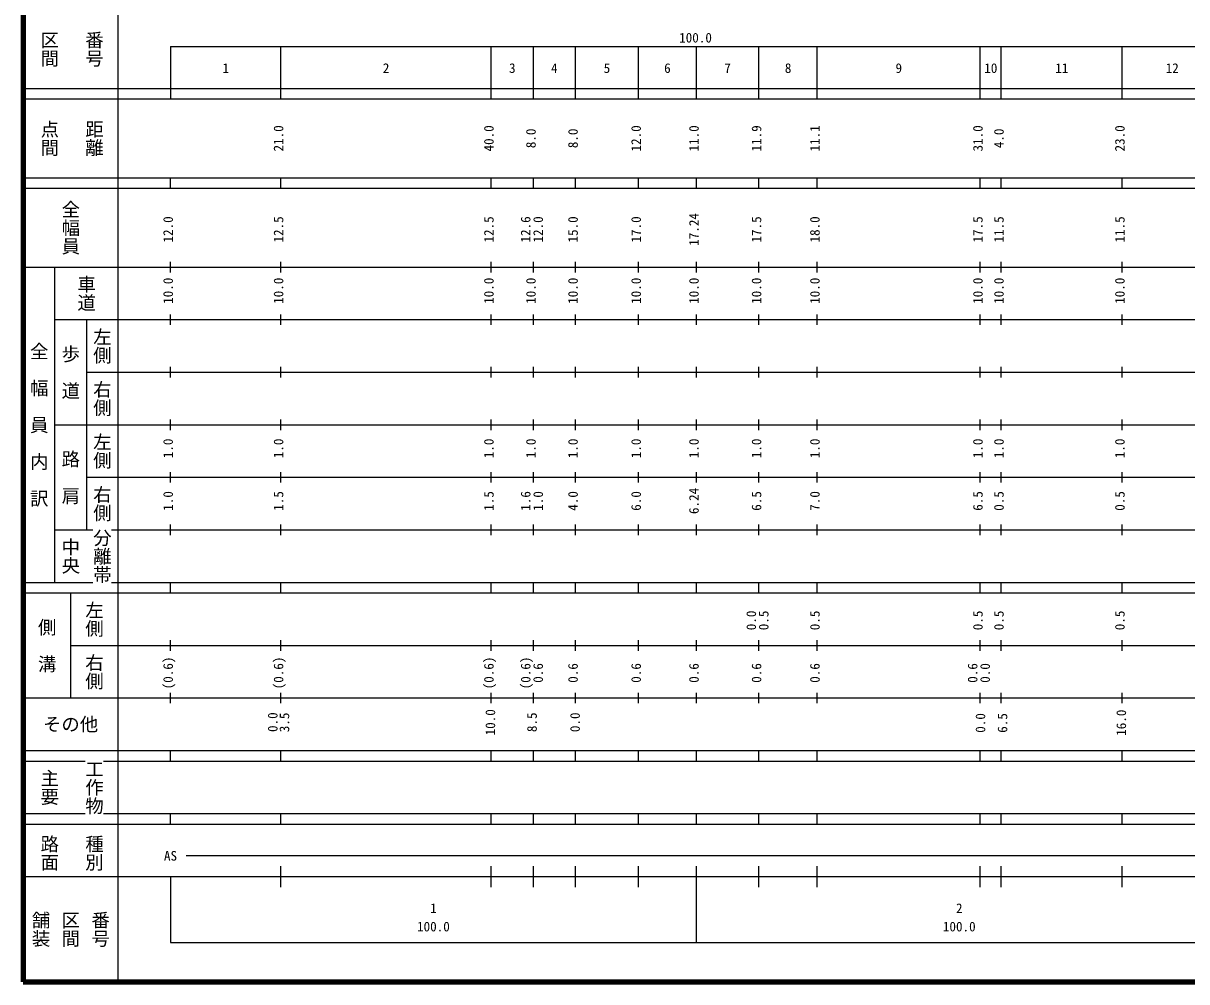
# Model space of a CAD drawing. Units: millimetres on the paper, enlarged 1000 times. Extents: x 40000 to 680000, y 20000 to 380000.
# Drawn here: x 40000 to 261258, y 20000 to 202409 of the extents above; entities that cross this region are included whole.
import ezdxf
from ezdxf.enums import TextEntityAlignment as Align

# ---------------------------------------------------------------- set-up
doc = ezdxf.new("R2010")
doc.units = ezdxf.units.MM
doc.header["$LTSCALE"] = 1000
doc.layers.add('M-TTL', color=2, linetype='Continuous', lineweight=140)
doc.layers.add('M-TTL-BAND', color=7, linetype='Continuous', lineweight=25)
doc.styles.add('@ＭＳ ゴシック', font='')
doc.styles.add('ＭＳ ゴシック', font='')
doc.styles.get('@ＭＳ ゴシック').set_extended_font_data('@MS Gothic')
doc.styles.get('ＭＳ ゴシック').set_extended_font_data('MS Gothic')

msp = doc.modelspace()

# ---------------------------------------------------------------- linework, layer by layer
at = {"layer": 'M-TTL'}
for p, q in [((40000, 380000), (40000, 20000)), ((40000, 20000), (680000, 20000))]:
    msp.add_line(p, q, dxfattribs=at)
at = {"layer": 'M-TTL-BAND'}
for p, q in [((58000, 370000), (58000, 20000)), ((68000, 198000), (579000, 198000)), ((68000, 198000), (68000, 188000)), ((89000, 188000), (89000, 198000)), ((129000, 188000), (129000, 198000)), ((137000, 188000), (137000, 198000)), ((145000, 188000), (145000, 198000)), ((157000, 188000), (157000, 198000)), ((168000, 188000), (168000, 198000)), ((179900, 188000), (179900, 198000)), ((191000, 188000), (191000, 198000)), ((222000, 188000), (222000, 198000)), ((226000, 188000), (226000, 198000)), ((249000, 188000), (249000, 198000)), ((40000, 190000), (579000, 190000)), ((40000, 188000), (579000, 188000)), ((40000, 173000), (579000, 173000)), ((68000, 171000), (68000, 173000)), ((89000, 171000), (89000, 173000)), ((129000, 171000), (129000, 173000)), ((137000, 171000), (137000, 173000)), ((145000, 171000), (145000, 173000)), ((157000, 171000), (157000, 173000)), ((168000, 171000), (168000, 173000)), ((179900, 171000), (179900, 173000)), ((191000, 171000), (191000, 173000)), ((222000, 171000), (222000, 173000)), ((226000, 171000), (226000, 173000)), ((249000, 171000), (249000, 173000)), ((40000, 171000), (579000, 171000)), ((40000, 156000), (579000, 156000)), ((46000, 96000), (46000, 156000)), ((68000, 155000), (68000, 157000)), ((89000, 155000), (89000, 157000)), ((129000, 155000), (129000, 157000)), ((137000, 155000), (137000, 157000)), ((145000, 155000), (145000, 157000)), ((157000, 155000), (157000, 157000)), ((168000, 155000), (168000, 157000)), ((179900, 155000), (179900, 157000)), ((191000, 155000), (191000, 157000)), ((222000, 155000), (222000, 157000)), ((226000, 155000), (226000, 157000)), ((249000, 155000), (249000, 157000)), ((68000, 145000), (68000, 147000)), ((89000, 145000), (89000, 147000)), ((129000, 145000), (129000, 147000)), ((137000, 145000), (137000, 147000)), ((145000, 145000), (145000, 147000)), ((157000, 145000), (157000, 147000)), ((168000, 145000), (168000, 147000)), ((179900, 145000), (179900, 147000)), ((191000, 145000), (191000, 147000)), ((222000, 145000), (222000, 147000)), ((226000, 145000), (226000, 147000)), ((249000, 145000), (249000, 147000)), ((46000, 146000), (579000, 146000)), ((52000, 146000), (52000, 106000)), ((52000, 136000), (579000, 136000)), ((68000, 135000), (68000, 137000)), ((89000, 135000), (89000, 137000)), ((129000, 135000), (129000, 137000)), ((137000, 135000), (137000, 137000)), ((145000, 135000), (145000, 137000)), ((157000, 135000), (157000, 137000)), ((168000, 135000), (168000, 137000)), ((179900, 135000), (179900, 137000)), ((191000, 135000), (191000, 137000)), ((222000, 135000), (222000, 137000)), ((226000, 135000), (226000, 137000)), ((249000, 135000), (249000, 137000)), ((68000, 125000), (68000, 127000)), ((89000, 125000), (89000, 127000)), ((129000, 125000), (129000, 127000)), ((137000, 125000), (137000, 127000)), ((145000, 125000), (145000, 127000)), ((157000, 125000), (157000, 127000)), ((168000, 125000), (168000, 127000)), ((179900, 125000), (179900, 127000)), ((191000, 125000), (191000, 127000)), ((222000, 125000), (222000, 127000)), ((226000, 125000), (226000, 127000)), ((249000, 125000), (249000, 127000)), ((46000, 126000), (579000, 126000)), ((52000, 116000), (579000, 116000)), ((68000, 115000), (68000, 117000)), ((89000, 115000), (89000, 117000)), ((129000, 115000), (129000, 117000)), ((137000, 115000), (137000, 117000)), ((145000, 115000), (145000, 117000)), ((157000, 115000), (157000, 117000)), ((168000, 115000), (168000, 117000)), ((179900, 115000), (179900, 117000)), ((191000, 115000), (191000, 117000)), ((222000, 115000), (222000, 117000)), ((226000, 115000), (226000, 117000)), ((249000, 115000), (249000, 117000)), ((68000, 105000), (68000, 107000)), ((89000, 105000), (89000, 107000)), ((129000, 105000), (129000, 107000)), ((137000, 105000), (137000, 107000)), ((145000, 105000), (145000, 107000)), ((157000, 105000), (157000, 107000)), ((168000, 105000), (168000, 107000)), ((179900, 105000), (179900, 107000)), ((191000, 105000), (191000, 107000)), ((222000, 105000), (222000, 107000)), ((226000, 105000), (226000, 107000)), ((249000, 105000), (249000, 107000)), ((46000, 106000), (53250, 106000)), ((56750, 106000), (579000, 106000)), ((40000, 96000), (53250, 96000)), ((56750, 96000), (579000, 96000)), ((68000, 94000), (68000, 96000)), ((89000, 94000), (89000, 96000)), ((129000, 94000), (129000, 96000)), ((137000, 94000), (137000, 96000)), ((145000, 94000), (145000, 96000)), ((157000, 94000), (157000, 96000)), ((168000, 94000), (168000, 96000)), ((179900, 94000), (179900, 96000)), ((191000, 94000), (191000, 96000)), ((222000, 94000), (222000, 96000)), ((226000, 94000), (226000, 96000)), ((249000, 94000), (249000, 96000)), ((40000, 94000), (579000, 94000)), ((49000, 94000), (49000, 74000)), ((68000, 83000), (68000, 85000)), ((89000, 83000), (89000, 85000)), ((129000, 83000), (129000, 85000)), ((137000, 83000), (137000, 85000)), ((145000, 83000), (145000, 85000)), ((157000, 83000), (157000, 85000)), ((168000, 83000), (168000, 85000)), ((179900, 83000), (179900, 85000)), ((191000, 83000), (191000, 85000)), ((222000, 83000), (222000, 85000)), ((226000, 83000), (226000, 85000)), ((249000, 83000), (249000, 85000)), ((49000, 84000), (579000, 84000)), ((40000, 74000), (579000, 74000)), ((68000, 73000), (68000, 75000)), ((89000, 73000), (89000, 75000)), ((129000, 73000), (129000, 75000)), ((137000, 73000), (137000, 75000)), ((145000, 73000), (145000, 75000)), ((157000, 73000), (157000, 75000)), ((168000, 73000), (168000, 75000)), ((179900, 73000), (179900, 75000)), ((191000, 73000), (191000, 75000)), ((222000, 73000), (222000, 75000)), ((226000, 73000), (226000, 75000)), ((249000, 73000), (249000, 75000)), ((40000, 64000), (579000, 64000)), ((40000, 62000), (51750, 62000)), ((55250, 62000), (579000, 62000)), ((68000, 62000), (68000, 64000)), ((89000, 62000), (89000, 64000)), ((129000, 62000), (129000, 64000)), ((137000, 62000), (137000, 64000)), ((145000, 62000), (145000, 64000)), ((157000, 62000), (157000, 64000)), ((168000, 62000), (168000, 64000)), ((179900, 62000), (179900, 64000)), ((191000, 62000), (191000, 64000)), ((222000, 62000), (222000, 64000)), ((226000, 62000), (226000, 64000)), ((249000, 62000), (249000, 64000)), ((40000, 52000), (51750, 52000)), ((55250, 52000), (579000, 52000)), ((68000, 50000), (68000, 52000)), ((89000, 50000), (89000, 52000)), ((129000, 50000), (129000, 52000)), ((137000, 50000), (137000, 52000)), ((145000, 50000), (145000, 52000)), ((157000, 50000), (157000, 52000)), ((168000, 50000), (168000, 52000)), ((179900, 50000), (179900, 52000)), ((191000, 50000), (191000, 52000)), ((222000, 50000), (222000, 52000)), ((226000, 50000), (226000, 52000)), ((249000, 50000), (249000, 52000)), ((40000, 50000), (579000, 50000)), ((71000, 44000), (565000, 44000)), ((40000, 40000), (579000, 40000)), ((68000, 40000), (68000, 27500)), ((89000, 38000), (89000, 42000)), ((129000, 38000), (129000, 42000)), ((137000, 38000), (137000, 42000)), ((145000, 38000), (145000, 42000)), ((157000, 38000), (157000, 42000)), ((168000, 27500), (168000, 42000)), ((179900, 38000), (179900, 42000)), ((191000, 38000), (191000, 42000)), ((222000, 38000), (222000, 42000)), ((226000, 38000), (226000, 42000)), ((249000, 38000), (249000, 42000)), ((68000, 27500), (579000, 27500))]:
    msp.add_line(p, q, dxfattribs=at)

# ---------------------------------------------------------------- texts
at = {"layer": 'M-TTL-BAND', "style": '@ＭＳ ゴシック'}
for s, p in [('区間', (45000, 197500)), ('番号', (53500, 197500)), ('点間', (45000, 180500)), ('距離', (53500, 180500)), ('全幅員', (49000, 163500)), ('車道', (52000, 151000)), ('左側', (55000, 141000)), ('全\u3000幅\u3000員\u3000内\u3000訳', (43000, 126000)), ('歩\u3000道', (49000, 136000)), ('右側', (55000, 131000)), ('左側', (55000, 121000)), ('路\u3000肩', (49000, 116000)), ('右側', (55000, 111000)), ('中央', (49000, 101000)), ('分離帯', (55000, 101000)), ('左側', (53500, 89000)), ('側\u3000溝', (44500, 84000)), ('右側', (53500, 79000)), ('主要', (45000, 57000)), ('工作物', (53500, 57000)), ('路面', (45000, 44500)), ('種別', (53500, 44500)), ('舗装', (43333, 30000)), ('番号', (54667, 30000)), ('区間', (49000, 30000))]:
    msp.add_text(s, height=2566, rotation=270, dxfattribs=at).set_placement(p, align=Align.MIDDLE_CENTER)
at = {"layer": 'M-TTL-BAND', "style": 'ＭＳ ゴシック'}
for s, p in [('100.0', (167844, 198195)), ('1', (78500, 192405)), ('2', (109000, 192405)), ('3', (133000, 192405)), ('4', (141000, 192405)), ('5', (151000, 192405)), ('6', (162500, 192405)), ('7', (173950, 192405)), ('8', (185450, 192405)), ('9', (206500, 192405)), ('10', (224000, 192405)), ('11', (237500, 192405)), ('12', (258500, 192405)), ('AS', (68000, 42500)), ('1', (118000, 32523)), ('2', (218000, 32523)), ('100.0', (118000, 29033)), ('100.0', (218000, 29033))]:
    msp.add_text(s, height=1833, dxfattribs=at).set_placement(p, align=Align.BOTTOM_CENTER)
for s, p in [('21.0', (90000, 180500)), ('40.0', (130000, 180500)), ('8.0', (138000, 180500)), ('8.0', (146000, 180500)), ('12.0', (158000, 180500)), ('11.0', (169000, 180500)), ('11.9', (180900, 180500)), ('11.1', (192000, 180500)), ('31.0', (223000, 180500)), ('4.0', (227000, 180500)), ('23.0', (250000, 180500)), ('17.24', (169000, 163174)), ('12.0', (69000, 163174)), ('12.5', (90000, 163174)), ('12.5', (130000, 163174)), ('12.6', (137000, 163174)), ('12.0', (139370, 163174)), ('15.0', (146000, 163174)), ('17.0', (158000, 163174)), ('17.5', (180900, 163174)), ('18.0', (192000, 163174)), ('17.5', (223000, 163174)), ('11.5', (227000, 163174)), ('11.5', (250000, 163174)), ('10.0', (69000, 151500)), ('10.0', (90000, 151500)), ('10.0', (130000, 151500)), ('10.0', (138000, 151500)), ('10.0', (146000, 151500)), ('10.0', (158000, 151500)), ('10.0', (169000, 151500)), ('10.0', (180900, 151500)), ('10.0', (192000, 151500)), ('10.0', (223000, 151500)), ('10.0', (227000, 151500)), ('10.0', (250000, 151500)), ('1.0', (69000, 121500)), ('1.0', (90000, 121500)), ('1.0', (130000, 121500)), ('1.0', (138000, 121500)), ('1.0', (146000, 121500)), ('1.0', (158000, 121500)), ('1.0', (169000, 121500)), ('1.0', (180900, 121500)), ('1.0', (192000, 121500)), ('1.0', (223000, 121500)), ('1.0', (227000, 121500)), ('1.0', (250000, 121500)), ('1.0', (69000, 111500)), ('1.5', (90000, 111500)), ('1.5', (130000, 111500)), ('1.6', (137000, 111500)), ('1.0', (139370, 111500)), ('4.0', (146000, 111500)), ('6.0', (158000, 111500)), ('6.24', (169000, 111500)), ('6.5', (180900, 111500)), ('7.0', (192000, 111500)), ('6.5', (223000, 111500)), ('0.5', (227000, 111500)), ('0.5', (250000, 111500)), ('0.0', (179900, 88764)), ('0.5', (182270, 88764)), ('0.5', (192000, 88764)), ('0.5', (223000, 88764)), ('0.5', (227000, 88764)), ('0.5', (250000, 88764)), ('(0.6)', (69000, 78764)), ('(0.6)', (90000, 78764)), ('(0.6)', (130000, 78764)), ('(0.6)', (137000, 78764)), ('0.6', (139370, 78764)), ('0.6', (146000, 78764)), ('0.6', (158000, 78764)), ('0.6', (169000, 78764)), ('0.6', (180900, 78764)), ('0.6', (192000, 78764)), ('0.6', (222000, 78764)), ('0.0', (224370, 78764)), ('0.0', (88899, 69402)), ('3.5', (91119, 69355)), ('10.0', (130284, 69377)), ('8.5', (138206, 69377)), ('0.0', (146392, 69377)), ('0.0', (223484, 69252)), ('6.5', (227679, 69252)), ('16.0', (250267, 69295))]:
    msp.add_text(s, height=1833, rotation=90, dxfattribs=at).set_placement(p, align=Align.BOTTOM_CENTER)
msp.add_text('その他', height=2566, dxfattribs=at).set_placement((49000, 69000), align=Align.MIDDLE_CENTER)

doc.saveas('drawing.dxf')
